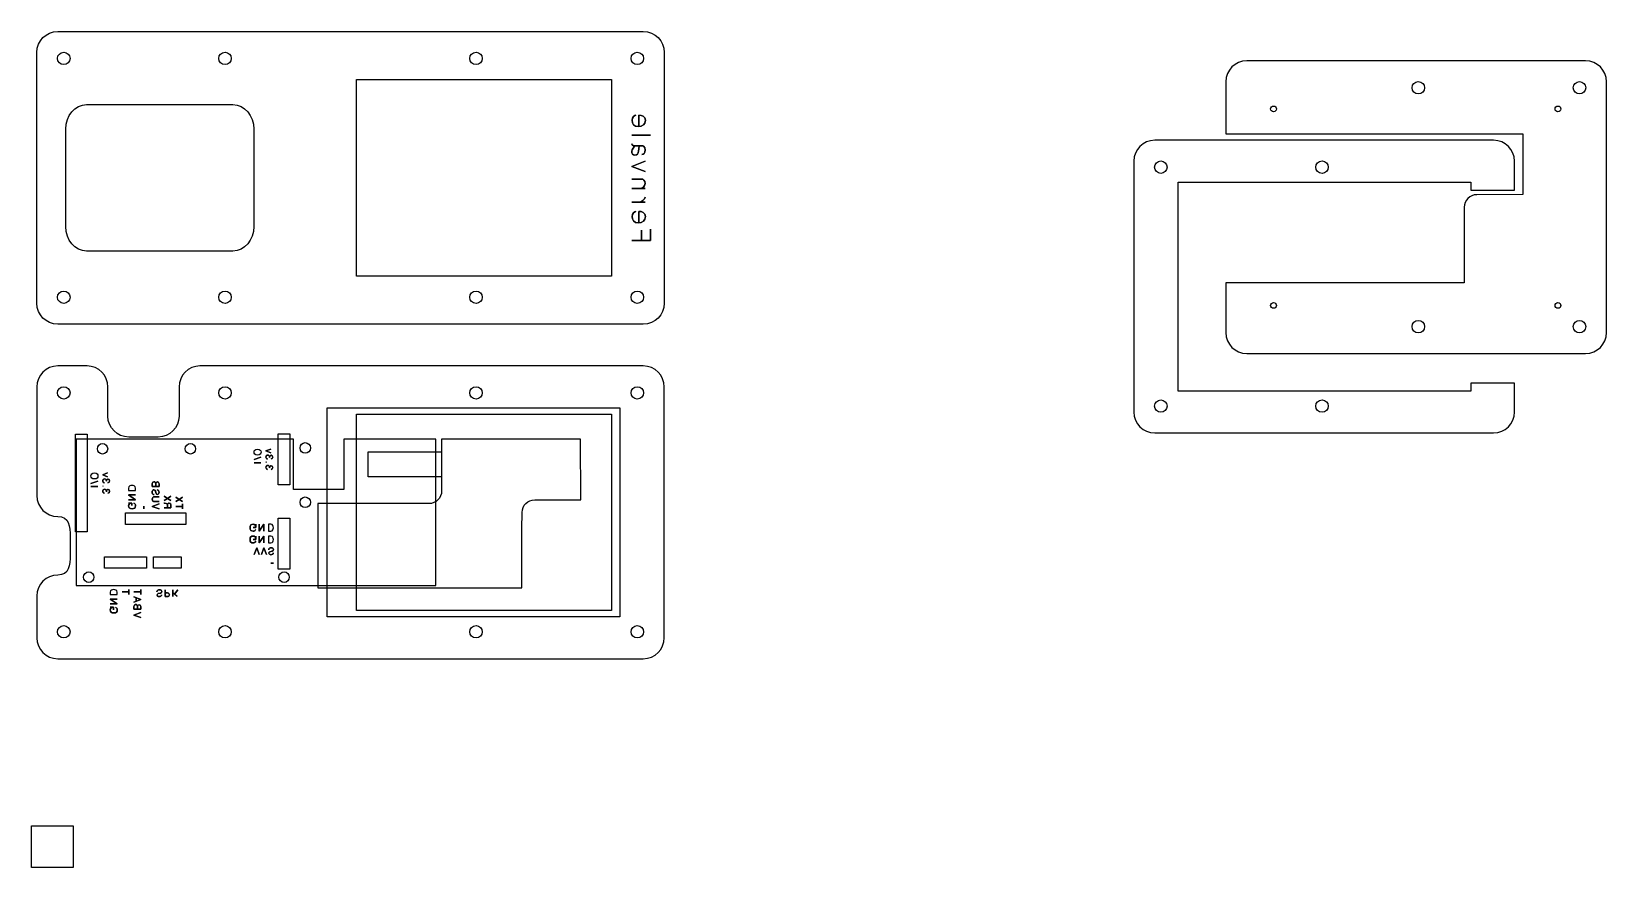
# Model space of a CAD drawing. Extents: x 59 to 436, y 109 to 309.
import ezdxf

# ---------------------------------------------------------------- set-up
doc = ezdxf.new("R2010")
doc.units = 0
doc.layers.add('Layer_1', color=7, linetype='CONTINUOUS')

msp = doc.modelspace()

# ---------------------------------------------------------------- linework, layer by layer
at = {"layer": 'Layer_1', "color": 7}
for p, q in [((65.457942, 308.665645), (205.458046, 308.665645)), ((65.457942, 308.665645), (65.457942, 308.665645)), ((60.457941, 243.665646), (60.457941, 303.665644)), ((68.401923, 302.230208), (68.401923, 302.230208)), ((106.95533, 302.230208), (106.95533, 302.230208)), ((166.95521, 302.230208), (166.95521, 302.230208)), ((205.508617, 302.230208), (205.508617, 302.230208)), ((210.458047, 303.665644), (210.458047, 243.665646)), ((430.719487, 301.64817), (349.717984, 301.64817)), ((136.857128, 297.165609), (197.85713, 297.165609)), ((136.857128, 250.16561), (136.857128, 297.165609)), ((197.85713, 297.165609), (197.85713, 250.16561)), ((344.717345, 296.647545), (344.717345, 284.150393)), ((392.217995, 295.21278), (392.217995, 295.21278)), ((430.771413, 295.21278), (430.771413, 295.21278)), ((435.720126, 236.648865), (435.720126, 296.647545)), ((72.365049, 291.174331), (107.352519, 291.174331)), ((72.365049, 291.174331), (72.365049, 291.174331)), ((356.816639, 290.148168), (356.816639, 290.148168)), ((424.816503, 290.148168), (424.816503, 290.148168)), ((67.36684, 261.993154), (67.36684, 285.338094)), ((112.350731, 285.338094), (112.350731, 261.993154)), ((408.719528, 282.646871), (327.72175, 282.646871)), ((344.717345, 284.150393), (399.639765, 284.150393)), ((399.639765, 284.150393), (401.712348, 284.150393)), ((401.712348, 284.150393), (415.717626, 284.150393)), ((415.717626, 284.150393), (415.717626, 269.651226)), ((322.721111, 277.646246), (322.721111, 217.647565)), ((327.669824, 276.210145), (327.669824, 276.210145)), ((366.223242, 276.210145), (366.223242, 276.210145)), ((413.720167, 270.722347), (413.720167, 277.646246)), ((333.322112, 222.64819), (333.322112, 272.645621)), ((333.322112, 272.645621), (403.322028, 272.645621)), ((403.322028, 272.645621), (403.322028, 270.722347)), ((403.322028, 270.722347), (413.720167, 270.722347)), ((415.717626, 269.651226), (404.712314, 269.638752)), ((401.712348, 266.634886), (401.712348, 264.725192)), ((401.712348, 264.725192), (401.712348, 261.696087)), ((401.712348, 261.696087), (401.712348, 248.572754)), ((107.352519, 256.15692), (72.365049, 256.15692)), ((197.85713, 250.16561), (136.857128, 250.16561)), ((401.712348, 248.572754), (344.717345, 248.572754)), ((344.717345, 248.572754), (344.717345, 236.648865)), ((68.401923, 245.101068), (68.401923, 245.101068)), ((106.95533, 245.101068), (106.95533, 245.101068)), ((166.95521, 245.101068), (166.95521, 245.101068)), ((205.508617, 245.101068), (205.508617, 245.101068)), ((356.816639, 243.148262), (356.816639, 243.148262)), ((424.816503, 243.148262), (424.816503, 243.148262)), ((205.458046, 238.665645), (65.457942, 238.665645)), ((392.217995, 238.083625), (392.217995, 238.083625)), ((430.771413, 238.083625), (430.771413, 238.083625)), ((349.717984, 231.64824), (430.719487, 231.64824)), ((72.464648, 228.665772), (65.457908, 228.665775)), ((205.457744, 228.665775), (99.457479, 228.665772)), ((60.457283, 223.66515), (60.457283, 206.810678)), ((68.401923, 222.230383), (68.401923, 222.230383)), ((77.454879, 216.672016), (77.46343, 223.658148)), ((94.4587, 223.658148), (94.467251, 216.672016)), ((106.95533, 222.230383), (106.95533, 222.230383)), ((166.95521, 222.230383), (166.95521, 222.230383)), ((205.508617, 222.230383), (205.508617, 222.230383)), ((210.458369, 163.666469), (210.458369, 223.66515)), ((403.322028, 222.64819), (333.322112, 222.64819)), ((413.720167, 224.571467), (403.322028, 224.571467)), ((403.322028, 224.571467), (403.322028, 222.64819)), ((413.720167, 217.647565), (413.720167, 224.571467)), ((327.669824, 219.08099), (327.669824, 219.08099)), ((366.223242, 219.08099), (366.223242, 219.08099)), ((69.719898, 212.334664), (72.497676, 212.334664)), ((69.719898, 189.001332), (69.719898, 212.334664)), ((72.497676, 212.334664), (72.497676, 189.001332)), ((89.468472, 211.664389), (82.453658, 211.664389)), ((118.182427, 212.472501), (120.960205, 212.472501)), ((118.182427, 200.250278), (118.182427, 212.472501)), ((120.960205, 212.472501), (120.960205, 200.250278)), ((174.376966, 211.167994), (157.240772, 211.167994)), ((157.240772, 211.167994), (157.240772, 198.746655)), ((176.44955, 211.167994), (174.376966, 211.167994)), ((190.454828, 211.167994), (176.44955, 211.167994)), ((190.499289, 196.668827), (190.454828, 211.167994)), ((327.72175, 212.64694), (408.719528, 212.64694)), ((77.403793, 208.869102), (77.403793, 208.869102)), ((98.403751, 208.869102), (98.403751, 208.869102)), ((125.881435, 209.065811), (125.881435, 209.065811)), ((60.457283, 206.810678), (60.457283, 197.661174)), ((120.960205, 200.250278), (118.182427, 200.250278)), ((125.881435, 196.065831), (125.881435, 196.065831)), ((179.494005, 196.668827), (190.499289, 196.668827)), ((81.636571, 193.552518), (96.081015, 193.552518)), ((81.636571, 190.774741), (81.636571, 193.552518)), ((96.081015, 193.552518), (96.081015, 190.774741)), ((118.182427, 192.272528), (120.960205, 192.272528)), ((118.182427, 180.050307), (118.182427, 192.272528)), ((120.960205, 192.272528), (120.960205, 180.050307)), ((127.660383, 195.742786), (127.660383, 175.590355)), ((154.240809, 195.742786), (127.660383, 195.742786)), ((176.44955, 189.742798), (176.49407, 193.661089)), ((72.497676, 189.001332), (69.719898, 189.001332)), ((96.081015, 190.774741), (81.636571, 190.774741)), ((176.44955, 188.713689), (176.44955, 189.742798)), ((176.44955, 175.590355), (176.44955, 188.713689)), ((68.458681, 187.670892), (68.458681, 183.656066)), ((76.658786, 183.052522), (86.658786, 183.052522)), ((76.658786, 180.274745), (76.658786, 183.052522)), ((86.658786, 183.052522), (86.658786, 180.274745)), ((88.325455, 183.052522), (94.992122, 183.052522)), ((88.325455, 180.274745), (88.325455, 183.052522)), ((94.992122, 183.052522), (94.992122, 180.274745)), ((74.103792, 178.162512), (74.103792, 178.162512)), ((86.658786, 180.274745), (76.658786, 180.274745)), ((94.992122, 180.274745), (88.325455, 180.274745)), ((120.960205, 180.050307), (118.182427, 180.050307)), ((120.803791, 178.162512), (120.803791, 178.162512)), ((60.457261, 173.67051), (60.484298, 163.141036)), ((127.660383, 175.590355), (176.44955, 175.590355)), ((68.401923, 165.101228), (68.401923, 165.101228)), ((106.95533, 165.101228), (106.95533, 165.101228)), ((166.95521, 165.101228), (166.95521, 165.101228)), ((205.508617, 165.101228), (205.508617, 165.101228)), ((65.457883, 158.665844), (205.457744, 158.665844)), ((59.191088, 118.719578), (69.191088, 118.719578)), ((59.191088, 108.719578), (59.191088, 118.719578)), ((69.191088, 118.719578), (69.191088, 108.719578)), ((69.191088, 108.719578), (59.191088, 108.719578))]:
    msp.add_line(p, q, dxfattribs=at)
at = {"layer": 'Layer_1', "color": 1}
for p, q in [((204.412424, 285.924812), (204.412424, 288.665611)), ((204.412424, 288.665611), (204.412424, 285.924812)), ((202.732382, 283.874387), (207.153222, 283.874387)), ((207.153222, 283.874387), (202.732382, 283.874387)), ((203.130932, 281.324432), (205.148209, 281.324432)), ((205.148209, 281.324432), (203.130932, 281.324432)), ((205.877862, 277.654225), (202.732382, 276.397259)), ((202.732382, 276.397259), (205.877862, 277.654225)), ((202.732382, 276.397259), (205.877862, 275.152557)), ((205.877862, 275.152557), (202.732382, 276.397259)), ((202.732382, 271.120302), (205.877862, 271.120302)), ((205.877862, 271.120302), (202.732382, 271.120302)), ((202.732382, 267.84539), (205.877862, 267.84539)), ((205.877862, 267.84539), (202.732382, 267.84539)), ((204.412424, 262.907584), (204.412424, 265.648383)), ((204.412424, 265.648383), (204.412424, 262.907584)), ((205.007183, 261.155016), (205.007183, 258.665611)), ((205.007183, 258.665611), (205.007183, 261.155016)), ((207.153222, 258.665611), (207.153222, 261.406409)), ((207.153222, 261.406409), (207.153222, 258.665611)), ((202.732382, 258.665611), (207.153222, 258.665611)), ((207.153222, 258.665611), (202.732382, 258.665611)), ((129.857105, 218.665806), (199.857103, 218.665806)), ((129.857105, 168.665806), (129.857105, 218.665806)), ((199.857103, 218.665806), (199.857103, 168.665806)), ((136.857125, 217.165809), (197.857127, 217.165809)), ((136.857125, 170.165809), (136.857125, 217.165809)), ((197.857127, 217.165809), (197.857127, 170.165809)), ((69.858788, 211.167994), (69.858788, 176.163619)), ((121.858233, 211.167994), (69.858788, 211.167994)), ((69.858788, 211.167994), (69.858788, 211.167994)), ((121.858233, 199.16473), (121.858233, 211.167994)), ((155.857191, 211.167994), (133.861497, 211.167994)), ((133.861497, 211.167994), (133.861497, 199.16473)), ((155.857191, 176.163619), (155.857191, 211.167994)), ((116.388444, 208.806347), (115.230204, 208.343503)), ((115.230204, 208.343503), (116.388444, 208.806347)), ((115.230204, 208.343503), (116.388444, 207.885174)), ((116.388444, 207.885174), (115.230204, 208.343503)), ((139.707185, 208.168009), (157.207187, 208.168009)), ((139.707185, 202.168009), (139.707185, 208.168009)), ((157.207187, 208.168009), (157.207187, 202.168009)), ((112.385404, 206.275624), (114.051644, 206.828779)), ((114.051644, 206.828779), (112.385404, 206.275624)), ((112.407982, 205.522867), (114.03584, 205.522867)), ((114.03584, 205.522867), (112.407982, 205.522867)), ((115.230204, 205.646339), (115.354382, 205.646339)), ((115.354382, 205.646339), (115.230204, 205.646339)), ((73.385494, 200.582242), (75.051734, 201.135398)), ((75.051734, 201.135398), (73.385494, 200.582242)), ((73.408072, 199.829485), (75.035929, 199.829485)), ((75.035929, 199.829485), (73.408072, 199.829485)), ((77.388534, 203.112965), (76.230294, 202.650121)), ((76.230294, 202.650121), (77.388534, 203.112965)), ((76.230294, 202.650121), (77.388534, 202.191792)), ((77.388534, 202.191792), (76.230294, 202.650121)), ((76.230294, 199.952957), (76.354472, 199.952957)), ((76.354472, 199.952957), (76.230294, 199.952957)), ((88.050512, 199.843974), (88.050512, 200.537112)), ((88.050512, 200.537112), (88.050512, 199.843974)), ((89.67837, 199.843974), (88.050512, 199.843974)), ((88.050512, 199.843974), (89.67837, 199.843974)), ((88.888148, 199.843974), (88.888148, 200.469379)), ((88.888148, 200.469379), (88.888148, 199.843974)), ((89.67837, 200.473894), (89.67837, 199.843974)), ((89.67837, 199.843974), (89.67837, 200.473894)), ((157.207187, 202.168009), (139.707185, 202.168009)), ((82.406068, 199.465266), (82.406068, 198.878244)), ((82.406068, 199.465266), (82.406068, 198.878244)), ((82.406068, 198.878244), (84.033926, 198.878244)), ((82.406068, 198.878244), (84.033926, 198.878244)), ((84.033926, 196.664563), (82.406068, 197.825061)), ((82.406068, 197.825061), (84.033926, 197.825061)), ((84.033926, 197.825061), (82.406068, 197.825061)), ((82.406068, 197.825061), (84.033926, 196.664563)), ((82.406068, 196.664563), (84.033926, 196.664563)), ((84.033926, 196.664563), (82.406068, 196.664563)), ((82.406068, 195.866193), (83.19629, 195.866193)), ((83.19629, 195.866193), (82.406068, 195.866193)), ((83.19629, 195.285944), (83.19629, 195.866193)), ((83.19629, 195.866193), (83.19629, 195.285944)), ((84.033926, 198.878244), (84.033926, 199.465266)), ((84.033926, 198.878244), (84.033926, 199.465266)), ((88.567543, 196.231106), (89.680628, 196.231106)), ((89.680628, 196.231106), (88.567543, 196.231106)), ((88.842992, 198.757771), (88.962654, 198.204616)), ((88.962654, 198.204616), (88.842992, 198.757771)), ((91.692308, 197.006794), (90.872734, 197.550919)), ((90.872734, 197.550919), (91.692308, 197.006794)), ((90.884023, 196.460412), (91.692308, 197.006794)), ((91.692308, 197.006794), (90.884023, 196.460412)), ((90.994654, 195.848131), (91.40557, 195.807491)), ((91.40557, 195.807491), (90.994654, 195.848131)), ((91.692308, 197.006794), (92.500592, 197.550919)), ((92.500592, 197.550919), (91.692308, 197.006794)), ((91.692308, 197.006794), (92.500592, 196.469443)), ((92.500592, 196.469443), (91.692308, 197.006794)), ((94.51453, 196.768669), (93.694957, 197.312794)), ((93.694957, 197.312794), (94.51453, 196.768669)), ((93.706246, 196.222287), (94.51453, 196.768669)), ((94.51453, 196.768669), (93.706246, 196.222287)), ((94.51453, 196.768669), (95.322814, 197.312794)), ((95.322814, 197.312794), (94.51453, 196.768669)), ((94.51453, 196.768669), (95.322814, 196.231318)), ((95.322814, 196.231318), (94.51453, 196.768669)), ((133.861497, 199.16473), (121.858233, 199.16473)), ((86.079472, 194.502495), (86.079472, 195.159509)), ((86.079472, 195.159509), (86.079472, 194.502495)), ((89.67837, 195.685571), (88.050512, 195.094033)), ((88.050512, 195.094033), (89.67837, 195.685571)), ((88.050512, 195.094033), (89.67837, 194.502495)), ((89.67837, 194.502495), (88.050512, 195.094033)), ((90.872734, 194.746335), (92.500592, 194.746335)), ((92.500592, 194.746335), (90.872734, 194.746335)), ((91.703597, 195.385286), (91.703597, 194.746335)), ((91.703597, 194.746335), (91.703597, 195.385286)), ((92.500592, 194.746335), (92.500592, 195.340131)), ((92.500592, 195.340131), (92.500592, 194.746335)), ((93.694957, 195.08726), (95.322814, 195.08726)), ((95.322814, 195.08726), (93.694957, 195.08726)), ((95.322814, 194.502495), (95.322814, 195.67654)), ((95.322814, 195.67654), (95.322814, 195.08726)), ((95.322814, 195.08726), (95.322814, 194.502495)), ((112.219095, 190.024475), (112.799344, 190.024475)), ((112.799344, 190.024475), (112.219095, 190.024475)), ((112.799344, 190.814698), (112.799344, 190.024475)), ((112.799344, 190.024475), (112.799344, 190.814698)), ((113.597714, 190.814698), (113.597714, 189.18684)), ((113.597714, 189.18684), (114.758211, 190.814698)), ((114.758211, 190.814698), (113.597714, 189.18684)), ((113.597714, 189.18684), (113.597714, 190.814698)), ((114.758211, 190.814698), (114.758211, 189.18684)), ((114.758211, 189.18684), (114.758211, 190.814698)), ((115.811394, 190.814698), (115.811394, 189.18684)), ((116.398416, 190.814698), (115.811394, 190.814698)), ((115.811394, 190.814698), (115.811394, 189.18684)), ((116.398416, 190.814698), (115.811394, 190.814698)), ((115.811394, 189.18684), (116.398416, 189.18684)), ((115.811394, 189.18684), (116.398416, 189.18684)), ((112.219095, 187.202253), (112.799344, 187.202253)), ((112.799344, 187.202253), (112.219095, 187.202253)), ((113.037009, 185.170253), (112.445471, 183.542395)), ((112.445471, 183.542395), (113.037009, 185.170253)), ((112.799344, 187.992475), (112.799344, 187.202253)), ((112.799344, 187.202253), (112.799344, 187.992475)), ((113.628546, 183.542395), (113.037009, 185.170253)), ((113.037009, 185.170253), (113.628546, 183.542395)), ((113.597714, 187.992475), (113.597714, 186.364618)), ((113.597714, 186.364618), (114.758211, 187.992475)), ((114.758211, 187.992475), (113.597714, 186.364618)), ((113.597714, 186.364618), (113.597714, 187.992475)), ((114.76562, 185.170253), (114.174082, 183.542395)), ((114.174082, 183.542395), (114.76562, 185.170253)), ((114.758211, 187.992475), (114.758211, 186.364618)), ((114.758211, 186.364618), (114.758211, 187.992475)), ((115.357158, 183.542395), (114.76562, 185.170253)), ((114.76562, 185.170253), (115.357158, 183.542395)), ((115.811394, 187.992475), (115.811394, 186.364618)), ((116.398416, 187.992475), (115.811394, 187.992475)), ((115.811394, 187.992475), (115.811394, 186.364618)), ((116.398416, 187.992475), (115.811394, 187.992475)), ((115.811394, 186.364618), (116.398416, 186.364618)), ((115.811394, 186.364618), (116.398416, 186.364618)), ((116.744844, 184.377773), (116.191689, 184.258111)), ((116.191689, 184.258111), (116.744844, 184.377773)), ((116.414221, 181.496849), (117.071234, 181.496849)), ((117.071234, 181.496849), (116.414221, 181.496849)), ((69.858788, 176.163619), (155.857191, 176.163619)), ((78.028282, 174.564461), (78.028282, 173.977438)), ((78.028282, 174.564461), (78.028282, 173.977438)), ((78.028282, 173.977438), (79.65614, 173.977438)), ((78.028282, 173.977438), (79.65614, 173.977438)), ((79.65614, 173.977438), (79.65614, 174.564461)), ((79.65614, 173.977438), (79.65614, 174.564461)), ((80.850504, 174.618224), (82.478362, 174.618224)), ((82.478362, 174.618224), (80.850504, 174.618224)), ((82.478362, 174.033459), (82.478362, 175.207504)), ((82.478362, 175.207504), (82.478362, 174.618224)), ((82.478362, 174.618224), (82.478362, 174.033459)), ((83.672726, 174.618224), (85.300584, 174.618224)), ((85.300584, 174.618224), (83.672726, 174.618224)), ((85.300584, 172.83592), (83.672726, 173.483902)), ((83.672726, 173.483902), (85.300584, 172.83592)), ((84.185242, 172.393396), (84.185242, 173.278444)), ((84.185242, 173.278444), (84.185242, 172.393396)), ((85.300584, 174.033459), (85.300584, 175.207504)), ((85.300584, 175.207504), (85.300584, 174.618224)), ((85.300584, 174.618224), (85.300584, 174.033459)), ((90.02252, 174.351477), (89.469365, 174.231815)), ((89.469365, 174.231815), (90.02252, 174.351477)), ((91.108723, 175.143957), (91.108723, 173.516099)), ((91.108723, 173.516099), (91.108723, 175.143957)), ((91.67091, 174.380828), (91.108723, 174.380828)), ((91.108723, 174.380828), (91.67091, 174.380828)), ((91.108723, 173.516099), (91.628012, 173.516099)), ((91.628012, 173.516099), (91.108723, 173.516099)), ((92.956395, 175.143957), (92.956395, 173.516099)), ((92.956395, 174.505006), (92.956395, 175.143957)), ((92.956395, 173.516099), (92.956395, 174.505006)), ((92.956395, 174.505006), (94.02884, 173.516099)), ((93.371826, 174.121184), (92.956395, 174.505006)), ((93.371826, 174.121184), (94.137213, 175.143957)), ((94.137213, 175.143957), (93.371826, 174.121184)), ((94.02884, 173.516099), (93.371826, 174.121184)), ((79.65614, 171.763758), (78.028282, 172.924256)), ((78.028282, 172.924256), (79.65614, 172.924256)), ((79.65614, 172.924256), (78.028282, 172.924256)), ((78.028282, 172.924256), (79.65614, 171.763758)), ((78.028282, 171.763758), (79.65614, 171.763758)), ((79.65614, 171.763758), (78.028282, 171.763758)), ((78.028282, 170.965388), (78.818504, 170.965388)), ((78.818504, 170.965388), (78.028282, 170.965388)), ((78.818504, 170.385139), (78.818504, 170.965388)), ((78.818504, 170.965388), (78.818504, 170.385139)), ((83.672726, 172.190196), (85.300584, 172.83592)), ((85.300584, 172.83592), (83.672726, 172.190196)), ((83.672726, 170.48053), (83.672726, 171.173668)), ((83.672726, 171.173668), (83.672726, 170.48053)), ((85.300584, 170.48053), (83.672726, 170.48053)), ((83.672726, 170.48053), (85.300584, 170.48053)), ((85.300584, 169.691154), (83.672726, 169.099617)), ((83.672726, 169.099617), (85.300584, 169.691154)), ((84.510362, 170.48053), (84.510362, 171.105934)), ((84.510362, 171.105934), (84.510362, 170.48053)), ((85.300584, 171.11045), (85.300584, 170.48053)), ((85.300584, 170.48053), (85.300584, 171.11045)), ((197.857127, 170.165809), (136.857125, 170.165809)), ((83.672726, 169.099617), (85.300584, 168.508079)), ((85.300584, 168.508079), (83.672726, 169.099617)), ((199.857103, 168.665806), (129.857105, 168.665806))]:
    msp.add_line(p, q, dxfattribs=at)
at = {"layer": 'Layer_1', "color": 7}
for points in [[(60.457941, 303.665644), (60.457941, 306.435644), (62.687942, 308.665645), (65.457942, 308.665645)], [(205.458046, 308.665645), (208.228046, 308.665645), (210.458047, 306.435644), (210.458047, 303.665644)], [(65.407371, 302.230208), (65.407371, 303.050899), (66.077725, 303.716201), (66.904647, 303.716201)], [(66.904647, 300.744215), (66.077725, 300.744215), (65.407371, 301.409517), (65.407371, 302.230208)], [(66.904647, 303.716201), (67.731569, 303.716201), (68.401923, 303.050899), (68.401923, 302.230208)], [(68.401923, 302.230208), (68.401923, 301.409517), (67.731569, 300.744215), (66.904647, 300.744215)], [(103.960778, 302.230208), (103.960778, 303.050899), (104.631132, 303.716201), (105.458054, 303.716201)], [(105.458054, 300.744215), (104.631132, 300.744215), (103.960778, 301.409517), (103.960778, 302.230208)], [(105.458054, 303.716201), (106.284976, 303.716201), (106.95533, 303.050899), (106.95533, 302.230208)], [(106.95533, 302.230208), (106.95533, 301.409517), (106.284976, 300.744215), (105.458054, 300.744215)], [(163.960658, 302.230208), (163.960658, 303.050899), (164.631012, 303.716201), (165.457934, 303.716201)], [(165.457934, 300.744215), (164.631012, 300.744215), (163.960658, 301.409517), (163.960658, 302.230208)], [(165.457934, 303.716201), (166.284856, 303.716201), (166.95521, 303.050899), (166.95521, 302.230208)], [(166.95521, 302.230208), (166.95521, 301.409517), (166.284856, 300.744215), (165.457934, 300.744215)], [(202.514065, 302.230208), (202.514065, 303.050899), (203.184419, 303.716201), (204.011341, 303.716201)], [(204.011341, 300.744215), (203.184419, 300.744215), (202.514065, 301.409517), (202.514065, 302.230208)], [(204.011341, 303.716201), (204.838263, 303.716201), (205.508617, 303.050899), (205.508617, 302.230208)], [(205.508617, 302.230208), (205.508617, 301.409517), (204.838263, 300.744215), (204.011341, 300.744215)], [(349.717984, 301.64817), (346.947973, 301.64817), (344.717345, 299.417545), (344.717345, 296.647545)], [(435.720126, 296.647545), (435.720126, 299.417545), (433.48947, 301.64817), (430.719487, 301.64817)], [(389.223441, 295.21278), (389.223441, 296.033472), (389.893795, 296.698774), (390.720717, 296.698774)], [(390.720717, 293.726787), (389.893795, 293.726787), (389.223441, 294.392089), (389.223441, 295.21278)], [(390.720717, 296.698774), (391.547641, 296.698774), (392.217995, 296.033472), (392.217995, 295.21278)], [(392.217995, 295.21278), (392.217995, 294.392089), (391.547641, 293.726787), (390.720717, 293.726787)], [(427.776859, 295.21278), (427.776859, 296.033472), (428.447213, 296.698774), (429.274135, 296.698774)], [(429.274135, 293.726787), (428.447213, 293.726787), (427.776859, 294.392089), (427.776859, 295.21278)], [(429.274135, 296.698774), (430.101059, 296.698774), (430.771413, 296.033472), (430.771413, 295.21278)], [(430.771413, 295.21278), (430.771413, 294.392089), (430.101059, 293.726787), (429.274135, 293.726787)], [(67.36684, 285.338094), (67.36684, 288.57137), (69.59604, 291.174331), (72.365049, 291.174331)], [(107.352519, 291.174331), (110.121528, 291.174331), (112.350731, 288.57137), (112.350731, 285.338094)], [(355.42329, 290.148168), (355.42329, 290.519186), (355.735203, 290.819958), (356.119965, 290.819958)], [(356.119965, 289.476377), (355.735203, 289.476377), (355.42329, 289.777149), (355.42329, 290.148168)], [(356.119965, 290.819958), (356.504726, 290.819958), (356.816639, 290.519186), (356.816639, 290.148168)], [(356.816639, 290.148168), (356.816639, 289.777149), (356.504726, 289.476377), (356.119965, 289.476377)], [(423.423154, 290.148168), (423.423154, 290.519186), (423.735067, 290.819958), (424.119829, 290.819958)], [(424.119829, 289.476377), (423.735067, 289.476377), (423.423154, 289.777149), (423.423154, 290.148168)], [(424.119829, 290.819958), (424.50459, 290.819958), (424.816503, 290.519186), (424.816503, 290.148168)], [(424.816503, 290.148168), (424.816503, 289.777149), (424.50459, 289.476377), (424.119829, 289.476377)], [(327.72175, 282.646871), (324.951767, 282.646871), (322.721111, 280.416246), (322.721111, 277.646246)], [(413.720167, 277.646246), (413.720167, 280.416246), (411.489539, 282.646871), (408.719528, 282.646871)], [(327.669824, 276.210145), (327.669824, 277.030836), (328.340178, 277.696138), (329.167102, 277.696138)], [(329.167102, 274.724152), (328.340178, 274.724152), (327.669824, 275.389453), (327.669824, 276.210145)], [(329.167102, 277.696138), (329.994024, 277.696138), (330.664378, 277.030836), (330.664378, 276.210145)], [(330.664378, 276.210145), (330.664378, 275.389453), (329.994024, 274.724152), (329.167102, 274.724152)], [(366.223242, 276.210145), (366.223242, 277.030836), (366.893596, 277.696138), (367.72052, 277.696138)], [(367.72052, 274.724152), (366.893596, 274.724152), (366.223242, 275.389453), (366.223242, 276.210145)], [(367.72052, 277.696138), (368.547442, 277.696138), (369.217796, 277.030836), (369.217796, 276.210145)], [(369.217796, 276.210145), (369.217796, 275.389453), (368.547442, 274.724152), (367.72052, 274.724152)], [(404.712314, 269.638752), (403.055472, 269.626278), (401.712348, 268.279667), (401.712348, 266.634886)], [(72.365049, 256.15692), (69.59604, 256.15692), (67.36684, 258.759881), (67.36684, 261.993154)], [(112.350731, 261.993154), (112.350731, 258.759881), (110.121528, 256.15692), (107.352519, 256.15692)], [(65.407371, 245.101068), (65.407371, 245.921759), (66.077725, 246.587061), (66.904647, 246.587061)], [(66.904647, 243.615075), (66.077725, 243.615075), (65.407371, 244.280377), (65.407371, 245.101068)], [(66.904647, 246.587061), (67.731569, 246.587061), (68.401923, 245.921759), (68.401923, 245.101068)], [(68.401923, 245.101068), (68.401923, 244.280377), (67.731569, 243.615075), (66.904647, 243.615075)], [(103.960778, 245.101068), (103.960778, 245.921759), (104.631132, 246.587061), (105.458054, 246.587061)], [(105.458054, 243.615075), (104.631132, 243.615075), (103.960778, 244.280377), (103.960778, 245.101068)], [(105.458054, 246.587061), (106.284976, 246.587061), (106.95533, 245.921759), (106.95533, 245.101068)], [(106.95533, 245.101068), (106.95533, 244.280377), (106.284976, 243.615075), (105.458054, 243.615075)], [(163.960658, 245.101068), (163.960658, 245.921759), (164.631012, 246.587061), (165.457934, 246.587061)], [(165.457934, 243.615075), (164.631012, 243.615075), (163.960658, 244.280377), (163.960658, 245.101068)], [(165.457934, 246.587061), (166.284856, 246.587061), (166.95521, 245.921759), (166.95521, 245.101068)], [(166.95521, 245.101068), (166.95521, 244.280377), (166.284856, 243.615075), (165.457934, 243.615075)], [(202.514065, 245.101068), (202.514065, 245.921759), (203.184419, 246.587061), (204.011341, 246.587061)], [(204.011341, 243.615075), (203.184419, 243.615075), (202.514065, 244.280377), (202.514065, 245.101068)], [(204.011341, 246.587061), (204.838263, 246.587061), (205.508617, 245.921759), (205.508617, 245.101068)], [(205.508617, 245.101068), (205.508617, 244.280377), (204.838263, 243.615075), (204.011341, 243.615075)], [(65.457942, 238.665645), (62.687942, 238.665645), (60.457941, 240.895646), (60.457941, 243.665646)], [(210.458047, 243.665646), (210.458047, 240.895646), (208.228046, 238.665645), (205.458046, 238.665645)], [(355.42329, 243.148262), (355.42329, 243.51928), (355.735203, 243.820052), (356.119965, 243.820052)], [(356.119965, 242.476471), (355.735203, 242.476471), (355.42329, 242.777243), (355.42329, 243.148262)], [(356.119965, 243.820052), (356.504726, 243.820052), (356.816639, 243.51928), (356.816639, 243.148262)], [(356.816639, 243.148262), (356.816639, 242.777243), (356.504726, 242.476471), (356.119965, 242.476471)], [(423.423154, 243.148262), (423.423154, 243.51928), (423.735067, 243.820052), (424.119829, 243.820052)], [(424.119829, 242.476471), (423.735067, 242.476471), (423.423154, 242.777243), (423.423154, 243.148262)], [(424.119829, 243.820052), (424.50459, 243.820052), (424.816503, 243.51928), (424.816503, 243.148262)], [(424.816503, 243.148262), (424.816503, 242.777243), (424.50459, 242.476471), (424.119829, 242.476471)], [(389.223441, 238.083625), (389.223441, 238.904317), (389.893795, 239.569619), (390.720717, 239.569619)], [(390.720717, 236.597632), (389.893795, 236.597632), (389.223441, 237.262934), (389.223441, 238.083625)], [(390.720717, 239.569619), (391.547641, 239.569619), (392.217995, 238.904317), (392.217995, 238.083625)], [(392.217995, 238.083625), (392.217995, 237.262934), (391.547641, 236.597632), (390.720717, 236.597632)], [(427.776859, 238.083625), (427.776859, 238.904317), (428.447213, 239.569619), (429.274135, 239.569619)], [(429.274135, 236.597632), (428.447213, 236.597632), (427.776859, 237.262934), (427.776859, 238.083625)], [(429.274135, 239.569619), (430.101059, 239.569619), (430.771413, 238.904317), (430.771413, 238.083625)], [(430.771413, 238.083625), (430.771413, 237.262934), (430.101059, 236.597632), (429.274135, 236.597632)], [(344.717345, 236.648865), (344.717345, 233.878865), (346.947973, 231.64824), (349.717984, 231.64824)], [(430.719487, 231.64824), (433.48947, 231.64824), (435.720126, 233.878865), (435.720126, 236.648865)], [(65.457908, 228.665775), (62.687908, 228.665775), (60.457283, 226.43515), (60.457283, 223.66515)], [(77.46343, 223.658148), (77.465688, 226.420364), (75.228199, 228.665772), (72.464648, 228.665772)], [(99.457479, 228.665772), (96.698666, 228.665772), (94.46118, 226.420364), (94.4587, 223.658148)], [(210.458369, 223.66515), (210.458369, 226.43515), (208.227744, 228.665775), (205.457744, 228.665775)], [(65.407371, 222.230383), (65.407371, 223.051074), (66.077725, 223.716376), (66.904647, 223.716376)], [(66.904647, 220.74439), (66.077725, 220.74439), (65.407371, 221.409692), (65.407371, 222.230383)], [(66.904647, 223.716376), (67.731569, 223.716376), (68.401923, 223.051074), (68.401923, 222.230383)], [(68.401923, 222.230383), (68.401923, 221.409692), (67.731569, 220.74439), (66.904647, 220.74439)], [(103.960778, 222.230383), (103.960778, 223.051074), (104.631132, 223.716376), (105.458054, 223.716376)], [(105.458054, 220.74439), (104.631132, 220.74439), (103.960778, 221.409692), (103.960778, 222.230383)], [(105.458054, 223.716376), (106.284976, 223.716376), (106.95533, 223.051074), (106.95533, 222.230383)], [(106.95533, 222.230383), (106.95533, 221.409692), (106.284976, 220.74439), (105.458054, 220.74439)], [(163.960658, 222.230383), (163.960658, 223.051074), (164.631012, 223.716376), (165.457934, 223.716376)], [(165.457934, 220.74439), (164.631012, 220.74439), (163.960658, 221.409692), (163.960658, 222.230383)], [(165.457934, 223.716376), (166.284856, 223.716376), (166.95521, 223.051074), (166.95521, 222.230383)], [(166.95521, 222.230383), (166.95521, 221.409692), (166.284856, 220.74439), (165.457934, 220.74439)], [(202.514065, 222.230383), (202.514065, 223.051074), (203.184419, 223.716376), (204.011341, 223.716376)], [(204.011341, 220.74439), (203.184419, 220.74439), (202.514065, 221.409692), (202.514065, 222.230383)], [(204.011341, 223.716376), (204.838263, 223.716376), (205.508617, 223.051074), (205.508617, 222.230383)], [(205.508617, 222.230383), (205.508617, 221.409692), (204.838263, 220.74439), (204.011341, 220.74439)], [(327.669824, 219.08099), (327.669824, 219.901681), (328.340178, 220.566983), (329.167102, 220.566983)], [(329.167102, 217.594996), (328.340178, 217.594996), (327.669824, 218.260298), (327.669824, 219.08099)], [(329.167102, 220.566983), (329.994024, 220.566983), (330.664378, 219.901681), (330.664378, 219.08099)], [(330.664378, 219.08099), (330.664378, 218.260298), (329.994024, 217.594996), (329.167102, 217.594996)], [(366.223242, 219.08099), (366.223242, 219.901681), (366.893596, 220.566983), (367.72052, 220.566983)], [(367.72052, 217.594996), (366.893596, 217.594996), (366.223242, 218.260298), (366.223242, 219.08099)], [(367.72052, 220.566983), (368.547442, 220.566983), (369.217796, 219.901681), (369.217796, 219.08099)], [(369.217796, 219.08099), (369.217796, 218.260298), (368.547442, 217.594996), (367.72052, 217.594996)], [(82.453658, 211.664389), (79.686082, 211.666929), (77.448596, 213.912306), (77.454879, 216.672016)], [(94.467251, 216.672016), (94.478258, 213.912306), (92.240783, 211.666898), (89.468472, 211.664389)], [(322.721111, 217.647565), (322.721111, 214.877565), (324.951767, 212.64694), (327.72175, 212.64694)], [(408.719528, 212.64694), (411.489539, 212.64694), (413.720139, 214.877565), (413.720167, 217.647565)], [(74.938845, 208.869102), (74.938845, 209.56986), (75.490643, 210.137942), (76.171321, 210.137942)], [(76.171321, 207.600268), (75.490643, 207.600268), (74.938845, 208.168344), (74.938845, 208.869102)], [(76.171321, 210.137942), (76.851998, 210.137942), (77.403793, 209.56986), (77.403793, 208.869102)], [(77.403793, 208.869102), (77.403793, 208.168344), (76.851998, 207.600268), (76.171321, 207.600268)], [(95.938803, 208.869102), (95.938803, 209.56986), (96.490601, 210.137942), (97.171279, 210.137942)], [(97.171279, 207.600268), (96.490601, 207.600268), (95.938803, 208.168344), (95.938803, 208.869102)], [(97.171279, 210.137942), (97.851956, 210.137942), (98.403751, 209.56986), (98.403751, 208.869102)], [(98.403751, 208.869102), (98.403751, 208.168344), (97.851956, 207.600268), (97.171279, 207.600268)], [(123.416486, 209.065811), (123.416486, 209.766569), (123.968287, 210.334651), (124.648962, 210.334651)], [(124.648962, 207.796977), (123.968287, 207.796977), (123.416486, 208.365053), (123.416486, 209.065811)], [(124.648962, 210.334651), (125.32964, 210.334651), (125.881435, 209.766569), (125.881435, 209.065811)], [(125.881435, 209.065811), (125.881435, 208.365053), (125.32964, 207.796977), (124.648962, 207.796977)], [(60.457283, 197.661174), (60.457283, 194.901092), (62.702691, 192.663606), (65.457979, 192.665401)], [(123.416486, 196.065831), (123.416486, 196.766589), (123.968287, 197.334672), (124.648962, 197.334672)], [(124.648962, 194.796997), (123.968287, 194.796997), (123.416486, 195.365074), (123.416486, 196.065831)], [(124.648962, 197.334672), (125.32964, 197.334672), (125.881435, 196.766589), (125.881435, 196.065831)], [(125.881435, 196.065831), (125.881435, 195.365074), (125.32964, 194.796997), (124.648962, 194.796997)], [(157.240772, 198.746655), (157.240772, 197.089398), (155.897659, 195.742786), (154.240809, 195.742786)], [(176.49407, 193.661089), (176.49407, 195.322215), (177.837188, 196.668827), (179.494005, 196.668827)], [(65.457979, 192.665401), (68.210757, 192.680697), (68.456169, 190.443208), (68.458681, 187.670892)], [(68.458681, 183.656066), (68.456141, 180.88849), (68.210757, 178.651004), (65.452896, 178.658413)], [(65.452896, 178.658413), (62.702669, 178.668093), (60.457261, 176.430593), (60.457261, 173.67051)], [(71.638843, 178.162512), (71.638843, 178.863269), (72.190644, 179.431352), (72.871319, 179.431352)], [(72.871319, 176.893677), (72.190644, 176.893677), (71.638843, 177.461754), (71.638843, 178.162512)], [(72.871319, 179.431352), (73.551996, 179.431352), (74.103792, 178.863269), (74.103792, 178.162512)], [(74.103792, 178.162512), (74.103792, 177.461754), (73.551996, 176.893677), (72.871319, 176.893677)], [(118.338843, 178.162512), (118.338843, 178.863269), (118.890641, 179.431352), (119.571318, 179.431352)], [(119.571318, 176.893677), (118.890641, 176.893677), (118.338843, 177.461754), (118.338843, 178.162512)], [(119.571318, 179.431352), (120.251996, 179.431352), (120.803791, 178.863269), (120.803791, 178.162512)], [(120.803791, 178.162512), (120.803791, 177.461754), (120.251996, 176.893677), (119.571318, 176.893677)], [(65.407371, 165.101228), (65.407371, 165.921919), (66.077725, 166.587221), (66.904647, 166.587221)], [(66.904647, 166.587221), (67.731569, 166.587221), (68.401923, 165.921919), (68.401923, 165.101228)], [(103.960778, 165.101228), (103.960778, 165.921919), (104.631132, 166.587221), (105.458054, 166.587221)], [(105.458054, 166.587221), (106.284976, 166.587221), (106.95533, 165.921919), (106.95533, 165.101228)], [(163.960658, 165.101228), (163.960658, 165.921919), (164.631012, 166.587221), (165.457934, 166.587221)], [(165.457934, 166.587221), (166.284856, 166.587221), (166.95521, 165.921919), (166.95521, 165.101228)], [(202.514065, 165.101228), (202.514065, 165.921919), (203.184419, 166.587221), (204.011341, 166.587221)], [(204.011341, 166.587221), (204.838263, 166.587221), (205.508617, 165.921919), (205.508617, 165.101228)], [(60.457258, 163.666469), (60.457258, 160.896469), (62.687883, 158.665844), (65.457883, 158.665844)], [(66.904647, 163.615235), (66.077725, 163.615235), (65.407371, 164.280537), (65.407371, 165.101228)], [(68.401923, 165.101228), (68.401923, 164.280537), (67.731569, 163.615235), (66.904647, 163.615235)], [(105.458054, 163.615235), (104.631132, 163.615235), (103.960778, 164.280537), (103.960778, 165.101228)], [(106.95533, 165.101228), (106.95533, 164.280537), (106.284976, 163.615235), (105.458054, 163.615235)], [(165.457934, 163.615235), (164.631012, 163.615235), (163.960658, 164.280537), (163.960658, 165.101228)], [(166.95521, 165.101228), (166.95521, 164.280537), (166.284856, 163.615235), (165.457934, 163.615235)], [(204.011341, 163.615235), (203.184419, 163.615235), (202.514065, 164.280537), (202.514065, 165.101228)], [(205.508617, 165.101228), (205.508617, 164.280537), (204.838263, 163.615235), (204.011341, 163.615235)], [(205.457744, 158.665844), (208.227744, 158.665844), (210.458369, 160.896469), (210.458369, 163.666469)]]:
    msp.add_open_spline(points, degree=3, dxfattribs=at)
at = {"layer": 'Layer_1', "color": 1}
for points in [[(204.289793, 285.918681), (203.27196, 285.918681), (202.732382, 286.605413), (202.756908, 287.420908)], [(202.756908, 287.420908), (202.732382, 286.605413), (203.27196, 285.918681), (204.289793, 285.918681)], [(202.756908, 287.420908), (202.781434, 288.242532), (203.419117, 288.598164), (203.645981, 288.641085)], [(203.645981, 288.641085), (203.419117, 288.598164), (202.781434, 288.242532), (202.756908, 287.420908)], [(205.963704, 287.420908), (205.963704, 286.452125), (205.301497, 285.918681), (204.289793, 285.918681)], [(204.289793, 285.918681), (205.301497, 285.918681), (205.963704, 286.452125), (205.963704, 287.420908)], [(204.412424, 288.665611), (205.093025, 288.665611), (205.963704, 288.39582), (205.963704, 287.420908)], [(205.963704, 287.420908), (205.963704, 288.39582), (205.093025, 288.665611), (204.412424, 288.665611)], [(203.535614, 281.324432), (203.27196, 281.140486), (202.677198, 280.508935), (202.695593, 280.006151)], [(202.695593, 280.006151), (202.677198, 280.508935), (203.27196, 281.140486), (203.535614, 281.324432)], [(202.695593, 280.006151), (202.713987, 279.497233), (202.87341, 279.092552), (203.437509, 279.092552)], [(203.437509, 279.092552), (202.87341, 279.092552), (202.713987, 279.497233), (202.695593, 280.006151)], [(202.732382, 281.759772), (202.732382, 281.759772), (202.763042, 281.324432), (203.130932, 281.324432)], [(203.130932, 281.324432), (202.763042, 281.324432), (202.732382, 281.759772), (202.732382, 281.759772)], [(203.437509, 279.092552), (204.007742, 279.092552), (204.246872, 279.435918), (204.308188, 280.085861)], [(204.308188, 280.085861), (204.246872, 279.435918), (204.007742, 279.092552), (203.437509, 279.092552)], [(204.308188, 280.085861), (204.369503, 280.72967), (204.467608, 281.017855), (204.553449, 281.324432)], [(204.553449, 281.324432), (204.467608, 281.017855), (204.369503, 280.72967), (204.308188, 280.085861)], [(205.896257, 280.367912), (205.896257, 279.540154), (205.522233, 279.233577), (205.135946, 279.233577)], [(205.135946, 279.233577), (205.522233, 279.233577), (205.896257, 279.540154), (205.896257, 280.367912)], [(205.148209, 281.324432), (205.405733, 281.324432), (205.896257, 281.195667), (205.896257, 280.367912)], [(205.896257, 280.367912), (205.896257, 281.195667), (205.405733, 281.324432), (205.148209, 281.324432)], [(202.732382, 273.376709), (202.732382, 273.376709), (204.780319, 273.376709), (205.062367, 273.376709)], [(205.062367, 273.376709), (204.780319, 273.376709), (202.732382, 273.376709), (202.732382, 273.376709)], [(205.877862, 272.315953), (205.883994, 271.531116), (205.276971, 271.120302), (204.712869, 271.120302)], [(204.712869, 271.120302), (205.276971, 271.120302), (205.883994, 271.531116), (205.877862, 272.315953)], [(205.062367, 273.376709), (205.344418, 273.376709), (205.871731, 273.094658), (205.877862, 272.315953)], [(205.877862, 272.315953), (205.871731, 273.094658), (205.344418, 273.376709), (205.062367, 273.376709)], [(204.338845, 267.84539), (205.043973, 267.826996), (205.883994, 268.476939), (205.877862, 269.047172)], [(205.877862, 269.047172), (205.883994, 268.476939), (205.043973, 267.826996), (204.338845, 267.84539)], [(204.289793, 262.901453), (203.27196, 262.901453), (202.732382, 263.588185), (202.756908, 264.40368)], [(202.756908, 264.40368), (202.732382, 263.588185), (203.27196, 262.901453), (204.289793, 262.901453)], [(202.756908, 264.40368), (202.781434, 265.225304), (203.419117, 265.580936), (203.645981, 265.623857)], [(203.645981, 265.623857), (203.419117, 265.580936), (202.781434, 265.225304), (202.756908, 264.40368)], [(205.963704, 264.40368), (205.963704, 263.434897), (205.301497, 262.901453), (204.289793, 262.901453)], [(204.289793, 262.901453), (205.301497, 262.901453), (205.963704, 263.434897), (205.963704, 264.40368)], [(204.412424, 265.648383), (205.093025, 265.648383), (205.963704, 265.378593), (205.963704, 264.40368)], [(205.963704, 264.40368), (205.963704, 265.378593), (205.093025, 265.648383), (204.412424, 265.648383)], [(112.394436, 208.06075), (112.394436, 208.455861), (112.611182, 208.778723), (113.234329, 208.778723)], [(112.394436, 208.06075), (112.394436, 208.455861), (112.611182, 208.778723), (113.234329, 208.778723)], [(113.234329, 207.342777), (112.611182, 207.342777), (112.394436, 207.665639), (112.394436, 208.06075)], [(113.234329, 207.342777), (112.611182, 207.342777), (112.394436, 207.665639), (112.394436, 208.06075)], [(113.234329, 208.778723), (113.857476, 208.778723), (114.078738, 208.455861), (114.078738, 208.06075)], [(113.234329, 208.778723), (113.857476, 208.778723), (114.078738, 208.455861), (114.078738, 208.06075)], [(114.078738, 208.06075), (114.078738, 207.665639), (113.857476, 207.342777), (113.234329, 207.342777)], [(114.078738, 208.06075), (114.078738, 207.665639), (113.857476, 207.342777), (113.234329, 207.342777)], [(115.230204, 206.864198), (115.230204, 207.153194), (115.349867, 207.351878), (115.647893, 207.351878)], [(115.647893, 207.351878), (115.349867, 207.351878), (115.230204, 207.153194), (115.230204, 206.864198)], [(115.647893, 207.351878), (115.94592, 207.351878), (116.106222, 207.175772), (116.106222, 206.782918)], [(116.106222, 206.782918), (116.106222, 207.175772), (115.94592, 207.351878), (115.647893, 207.351878)], [(116.106222, 206.782918), (116.103964, 207.173514), (116.264267, 207.299949), (116.481013, 207.299949)], [(116.481013, 207.299949), (116.264267, 207.299949), (116.103964, 207.173514), (116.106222, 206.782918)], [(116.481013, 207.299949), (116.69776, 207.299949), (116.867093, 207.189318), (116.867093, 206.882261)], [(116.867093, 206.882261), (116.867093, 207.189318), (116.69776, 207.299949), (116.481013, 207.299949)], [(115.638862, 206.399096), (115.39728, 206.399096), (115.230204, 206.575203), (115.230204, 206.864198)], [(115.230204, 206.864198), (115.230204, 206.575203), (115.39728, 206.399096), (115.638862, 206.399096)], [(115.230204, 204.381526), (115.230204, 204.670522), (115.349867, 204.869206), (115.647893, 204.869206)], [(115.647893, 204.869206), (115.349867, 204.869206), (115.230204, 204.670522), (115.230204, 204.381526)], [(115.638862, 203.916424), (115.39728, 203.916424), (115.230204, 204.092531), (115.230204, 204.381526)], [(115.230204, 204.381526), (115.230204, 204.092531), (115.39728, 203.916424), (115.638862, 203.916424)], [(115.647893, 204.869206), (115.94592, 204.869206), (116.106222, 204.693099), (116.106222, 204.300246)], [(116.106222, 204.300246), (116.106222, 204.693099), (115.94592, 204.869206), (115.647893, 204.869206)], [(116.106222, 204.300246), (116.103964, 204.690842), (116.264267, 204.817277), (116.481013, 204.817277)], [(116.481013, 204.817277), (116.264267, 204.817277), (116.103964, 204.690842), (116.106222, 204.300246)], [(116.867093, 206.882261), (116.867093, 206.577461), (116.675182, 206.430705), (116.458436, 206.430705)], [(116.458436, 206.430705), (116.675182, 206.430705), (116.867093, 206.577461), (116.867093, 206.882261)], [(116.867093, 204.399588), (116.867093, 204.094788), (116.675182, 203.948033), (116.458436, 203.948033)], [(116.458436, 203.948033), (116.675182, 203.948033), (116.867093, 204.094788), (116.867093, 204.399588)], [(116.481013, 204.817277), (116.69776, 204.817277), (116.867093, 204.706646), (116.867093, 204.399588)], [(116.867093, 204.399588), (116.867093, 204.706646), (116.69776, 204.817277), (116.481013, 204.817277)], [(73.394525, 202.367368), (73.394525, 202.762479), (73.611272, 203.085342), (74.234418, 203.085342)], [(73.394525, 202.367368), (73.394525, 202.762479), (73.611272, 203.085342), (74.234418, 203.085342)], [(74.234418, 201.649395), (73.611272, 201.649395), (73.394525, 201.972257), (73.394525, 202.367368)], [(74.234418, 201.649395), (73.611272, 201.649395), (73.394525, 201.972257), (73.394525, 202.367368)], [(74.234418, 203.085342), (74.857565, 203.085342), (75.078827, 202.762479), (75.078827, 202.367368)], [(74.234418, 203.085342), (74.857565, 203.085342), (75.078827, 202.762479), (75.078827, 202.367368)], [(75.078827, 202.367368), (75.078827, 201.972257), (74.857565, 201.649395), (74.234418, 201.649395)], [(75.078827, 202.367368), (75.078827, 201.972257), (74.857565, 201.649395), (74.234418, 201.649395)], [(76.230294, 201.170817), (76.230294, 201.459812), (76.349956, 201.658497), (76.647983, 201.658497)], [(76.647983, 201.658497), (76.349956, 201.658497), (76.230294, 201.459812), (76.230294, 201.170817)], [(76.638952, 200.705714), (76.397369, 200.705714), (76.230294, 200.881821), (76.230294, 201.170817)], [(76.230294, 201.170817), (76.230294, 200.881821), (76.397369, 200.705714), (76.638952, 200.705714)], [(76.647983, 201.658497), (76.946009, 201.658497), (77.106312, 201.48239), (77.106312, 201.089537)], [(77.106312, 201.089537), (77.106312, 201.48239), (76.946009, 201.658497), (76.647983, 201.658497)], [(77.106312, 201.089537), (77.104054, 201.480132), (77.264356, 201.606568), (77.481103, 201.606568)], [(77.481103, 201.606568), (77.264356, 201.606568), (77.104054, 201.480132), (77.106312, 201.089537)], [(77.867183, 201.188879), (77.867183, 200.884079), (77.675272, 200.737323), (77.458525, 200.737323)], [(77.458525, 200.737323), (77.675272, 200.737323), (77.867183, 200.884079), (77.867183, 201.188879)], [(77.481103, 201.606568), (77.697849, 201.606568), (77.867183, 201.495937), (77.867183, 201.188879)], [(77.867183, 201.188879), (77.867183, 201.495937), (77.697849, 201.606568), (77.481103, 201.606568)], [(83.243703, 200.081639), (82.905037, 200.095186), (82.406068, 199.980039), (82.406068, 199.465266)], [(83.243703, 200.081639), (82.905037, 200.095186), (82.406068, 199.980039), (82.406068, 199.465266)], [(84.033926, 199.465266), (84.033926, 200.002617), (83.58237, 200.068093), (83.243703, 200.081639)], [(84.033926, 199.465266), (84.033926, 200.002617), (83.58237, 200.068093), (83.243703, 200.081639)], [(88.050512, 200.537112), (88.050512, 200.794499), (88.204041, 200.997699), (88.461428, 200.997699)], [(88.461428, 200.997699), (88.204041, 200.997699), (88.050512, 200.794499), (88.050512, 200.537112)], [(88.461428, 200.997699), (88.718814, 200.993183), (88.888148, 200.778694), (88.888148, 200.469379)], [(88.888148, 200.469379), (88.888148, 200.778694), (88.718814, 200.993183), (88.461428, 200.997699)], [(88.888148, 200.469379), (88.888148, 200.794499), (89.084574, 200.927708), (89.281001, 200.920934)], [(89.281001, 200.920934), (89.084574, 200.927708), (88.888148, 200.794499), (88.888148, 200.469379)], [(89.281001, 200.920934), (89.477428, 200.911903), (89.67837, 200.774179), (89.67837, 200.473894)], [(89.67837, 200.473894), (89.67837, 200.774179), (89.477428, 200.911903), (89.281001, 200.920934)], [(76.230294, 198.688144), (76.230294, 198.97714), (76.349956, 199.175824), (76.647983, 199.175824)], [(76.647983, 199.175824), (76.349956, 199.175824), (76.230294, 198.97714), (76.230294, 198.688144)], [(76.638952, 198.223042), (76.397369, 198.223042), (76.230294, 198.399149), (76.230294, 198.688144)], [(76.230294, 198.688144), (76.230294, 198.399149), (76.397369, 198.223042), (76.638952, 198.223042)], [(76.647983, 199.175824), (76.946009, 199.175824), (77.106312, 198.999718), (77.106312, 198.606864)], [(77.106312, 198.606864), (77.106312, 198.999718), (76.946009, 199.175824), (76.647983, 199.175824)], [(77.106312, 198.606864), (77.104054, 198.99746), (77.264356, 199.123895), (77.481103, 199.123895)], [(77.481103, 199.123895), (77.264356, 199.123895), (77.104054, 198.99746), (77.106312, 198.606864)], [(77.867183, 198.706207), (77.867183, 198.401407), (77.675272, 198.254651), (77.458525, 198.254651)], [(77.458525, 198.254651), (77.675272, 198.254651), (77.867183, 198.401407), (77.867183, 198.706207)], [(77.481103, 199.123895), (77.697849, 199.123895), (77.867183, 199.013264), (77.867183, 198.706207)], [(77.867183, 198.706207), (77.867183, 199.013264), (77.697849, 199.123895), (77.481103, 199.123895)], [(83.19629, 195.866193), (82.640877, 195.866193), (82.394779, 195.61558), (82.394779, 195.215953)], [(82.394779, 195.215953), (82.394779, 195.61558), (82.640877, 195.866193), (83.19629, 195.866193)], [(84.054246, 195.215953), (84.054246, 195.5343), (83.943614, 195.762335), (83.652361, 195.866193)], [(83.652361, 195.866193), (83.943614, 195.762335), (84.054246, 195.5343), (84.054246, 195.215953)], [(88.036966, 198.513931), (88.036966, 198.841309), (88.242423, 199.046767), (88.443366, 199.05354)], [(88.443366, 199.05354), (88.242423, 199.046767), (88.036966, 198.841309), (88.036966, 198.513931)], [(88.542708, 197.91562), (88.181463, 197.91562), (88.036966, 198.191069), (88.036966, 198.513931)], [(88.036966, 198.513931), (88.036966, 198.191069), (88.181463, 197.91562), (88.542708, 197.91562)], [(88.567543, 197.3758), (88.29661, 197.3758), (88.050512, 197.208724), (88.05277, 196.811355)], [(88.05277, 196.811355), (88.050512, 197.208724), (88.29661, 197.3758), (88.567543, 197.3758)], [(88.05277, 196.811355), (88.059543, 196.413986), (88.280806, 196.231106), (88.567543, 196.231106)], [(88.567543, 196.231106), (88.280806, 196.231106), (88.059543, 196.413986), (88.05277, 196.811355)], [(88.443366, 199.05354), (88.64205, 199.060314), (88.800094, 198.958714), (88.842992, 198.757771)], [(88.842992, 198.757771), (88.800094, 198.963229), (88.64205, 199.060314), (88.443366, 199.05354)], [(89.680628, 197.3758), (89.680628, 197.3758), (88.838477, 197.3758), (88.567543, 197.3758)], [(88.567543, 197.3758), (88.838477, 197.3758), (89.680628, 197.3758), (89.680628, 197.3758)], [(88.962654, 198.204616), (88.996521, 198.048829), (89.086832, 197.95626), (89.299063, 197.95626)], [(89.299063, 197.95626), (89.086832, 197.95626), (88.998779, 198.044314), (88.962654, 198.204616)], [(89.694174, 198.459745), (89.694174, 198.784865), (89.540646, 199.021931), (89.27197, 199.0129)], [(89.27197, 199.0129), (89.540646, 199.021931), (89.694174, 198.784865), (89.694174, 198.459745)], [(89.299063, 197.95626), (89.511294, 197.95626), (89.694174, 198.134625), (89.694174, 198.459745)], [(89.694174, 198.459745), (89.694174, 198.134625), (89.511294, 197.95626), (89.299063, 197.95626)], [(90.872734, 195.904575), (90.904343, 195.85942), (90.967561, 195.848131), (90.994654, 195.848131)], [(90.994654, 195.848131), (90.967561, 195.848131), (90.904343, 195.85942), (90.872734, 195.904575)], [(91.40557, 195.807491), (91.581677, 195.793944), (91.703597, 195.667509), (91.703597, 195.416895)], [(91.703597, 195.416895), (91.703597, 195.667509), (91.581677, 195.793944), (91.40557, 195.807491)], [(92.139348, 195.854904), (91.920343, 195.863935), (91.703597, 195.753304), (91.703597, 195.385286)], [(91.703597, 195.385286), (91.703597, 195.746531), (91.920343, 195.863935), (92.139348, 195.854904)], [(92.500592, 195.340131), (92.500592, 195.755562), (92.358352, 195.843615), (92.139348, 195.854904)], [(92.139348, 195.854904), (92.358352, 195.843615), (92.500592, 195.746531), (92.500592, 195.340131)], [(82.394779, 195.215953), (82.394779, 194.816326), (82.604752, 194.502495), (83.221126, 194.502495)], [(83.221126, 194.502495), (82.604752, 194.502495), (82.394779, 194.816326), (82.394779, 195.215953)], [(83.221126, 194.502495), (83.839757, 194.502495), (84.054246, 194.768913), (84.054246, 195.215953)], [(84.054246, 195.215953), (84.054246, 194.768913), (83.839757, 194.502495), (83.221126, 194.502495)], [(112.149104, 190.825986), (111.749477, 190.825986), (111.435646, 190.61601), (111.435646, 189.99964)], [(111.435646, 189.99964), (111.435646, 190.61601), (111.749477, 190.825986), (112.149104, 190.825986)], [(111.435646, 189.99964), (111.435646, 189.381009), (111.702064, 189.16652), (112.149104, 189.16652)], [(112.149104, 189.16652), (111.702064, 189.16652), (111.435646, 189.381009), (111.435646, 189.99964)], [(112.799344, 190.024475), (112.799344, 190.579886), (112.548728, 190.825986), (112.149104, 190.825986)], [(112.149104, 190.825986), (112.548728, 190.825986), (112.799344, 190.579886), (112.799344, 190.024475)], [(112.149104, 189.16652), (112.46745, 189.16652), (112.695486, 189.277151), (112.799344, 189.568404)], [(112.799344, 189.568404), (112.695486, 189.277151), (112.46745, 189.16652), (112.149104, 189.16652)], [(117.01479, 189.977062), (117.028336, 190.315729), (116.91319, 190.814698), (116.398416, 190.814698)], [(117.01479, 189.977062), (117.028336, 190.315729), (116.91319, 190.814698), (116.398416, 190.814698)], [(116.398416, 189.18684), (116.935768, 189.18684), (117.001243, 189.638395), (117.01479, 189.977062)], [(116.398416, 189.18684), (116.935768, 189.18684), (117.001243, 189.638395), (117.01479, 189.977062)], [(112.149104, 188.003764), (111.749477, 188.003764), (111.435646, 187.793788), (111.435646, 187.177418)], [(111.435646, 187.177418), (111.435646, 187.793788), (111.749477, 188.003764), (112.149104, 188.003764)], [(111.435646, 187.177418), (111.435646, 186.558786), (111.702064, 186.344298), (112.149104, 186.344298)], [(112.149104, 186.344298), (111.702064, 186.344298), (111.435646, 186.558786), (111.435646, 187.177418)], [(112.799344, 187.202253), (112.799344, 187.757664), (112.548728, 188.003764), (112.149104, 188.003764)], [(112.149104, 188.003764), (112.548728, 188.003764), (112.799344, 187.757664), (112.799344, 187.202253)], [(112.149104, 186.344298), (112.46745, 186.344298), (112.695486, 186.454929), (112.799344, 186.746182)], [(112.799344, 186.746182), (112.695486, 186.454929), (112.46745, 186.344298), (112.149104, 186.344298)], [(115.902693, 184.678058), (115.902693, 185.039302), (116.178142, 185.1838), (116.501004, 185.1838)], [(116.501004, 185.1838), (116.178142, 185.1838), (115.902693, 185.039302), (115.902693, 184.678058)], [(117.01479, 187.15484), (117.028336, 187.493506), (116.91319, 187.992475), (116.398416, 187.992475)], [(117.01479, 187.15484), (117.028336, 187.493506), (116.91319, 187.992475), (116.398416, 187.992475)], [(116.398416, 186.364618), (116.935768, 186.364618), (117.001243, 186.816173), (117.01479, 187.15484)], [(116.398416, 186.364618), (116.935768, 186.364618), (117.001243, 186.816173), (117.01479, 187.15484)], [(116.501004, 185.1838), (116.828382, 185.1838), (117.03384, 184.978342), (117.040613, 184.7774)], [(117.040613, 184.7774), (117.03384, 184.978342), (116.828382, 185.1838), (116.501004, 185.1838)], [(117.040613, 184.7774), (117.047386, 184.578715), (116.945786, 184.420671), (116.744844, 184.377773)], [(116.744844, 184.377773), (116.950302, 184.420671), (117.047386, 184.578715), (117.040613, 184.7774)], [(116.191689, 184.258111), (116.035902, 184.224244), (115.943333, 184.133933), (115.943333, 183.921702)], [(115.943333, 183.921702), (115.943333, 184.133933), (116.031386, 184.221986), (116.191689, 184.258111)], [(115.943333, 183.921702), (115.943333, 183.709471), (116.121698, 183.526591), (116.446818, 183.526591)], [(116.446818, 183.526591), (116.121698, 183.526591), (115.943333, 183.709471), (115.943333, 183.921702)], [(116.446818, 183.526591), (116.771938, 183.526591), (117.009004, 183.68012), (116.999973, 183.948795)], [(116.999973, 183.948795), (117.009004, 183.68012), (116.771938, 183.526591), (116.446818, 183.526591)], [(78.865917, 175.180834), (78.527251, 175.194381), (78.028282, 175.079234), (78.028282, 174.564461)], [(78.865917, 175.180834), (78.527251, 175.194381), (78.028282, 175.079234), (78.028282, 174.564461)], [(79.65614, 174.564461), (79.65614, 175.101812), (79.204584, 175.167287), (78.865917, 175.180834)], [(79.65614, 174.564461), (79.65614, 175.101812), (79.204584, 175.167287), (78.865917, 175.180834)], [(89.180369, 174.651761), (89.180369, 175.013006), (89.455818, 175.157504), (89.77868, 175.157504)], [(89.77868, 175.157504), (89.455818, 175.157504), (89.180369, 175.013006), (89.180369, 174.651761)], [(89.469365, 174.231815), (89.313578, 174.197948), (89.221009, 174.107637), (89.221009, 173.895406)], [(89.221009, 173.895406), (89.221009, 174.107637), (89.309062, 174.19569), (89.469365, 174.231815)], [(89.221009, 173.895406), (89.221009, 173.683175), (89.399374, 173.500295), (89.724494, 173.500295)], [(89.724494, 173.500295), (89.399374, 173.500295), (89.221009, 173.683175), (89.221009, 173.895406)], [(89.724494, 173.500295), (90.049614, 173.500295), (90.28668, 173.653824), (90.277649, 173.922499)], [(90.277649, 173.922499), (90.28668, 173.653824), (90.049614, 173.500295), (89.724494, 173.500295)], [(89.77868, 175.157504), (90.106058, 175.157504), (90.311516, 174.952046), (90.318289, 174.751104)], [(90.318289, 174.751104), (90.311516, 174.952046), (90.106058, 175.157504), (89.77868, 175.157504)], [(90.318289, 174.751104), (90.325062, 174.552419), (90.223462, 174.394375), (90.02252, 174.351477)], [(90.02252, 174.351477), (90.227978, 174.394375), (90.325062, 174.552419), (90.318289, 174.751104)], [(91.628012, 173.516099), (92.045701, 173.516099), (92.140527, 173.714784), (92.151816, 173.933788)], [(92.151816, 173.933788), (92.140527, 173.714784), (92.041185, 173.516099), (91.628012, 173.516099)], [(92.151816, 173.933788), (92.160847, 174.152792), (92.043443, 174.380828), (91.67091, 174.380828)], [(91.67091, 174.380828), (92.03667, 174.380828), (92.160847, 174.152792), (92.151816, 173.933788)], [(78.818504, 170.965388), (78.263091, 170.965388), (78.016993, 170.714774), (78.016993, 170.315148)], [(78.016993, 170.315148), (78.016993, 170.714774), (78.263091, 170.965388), (78.818504, 170.965388)], [(78.016993, 170.315148), (78.016993, 169.915521), (78.226966, 169.60169), (78.84334, 169.60169)], [(78.84334, 169.60169), (78.226966, 169.60169), (78.016993, 169.915521), (78.016993, 170.315148)], [(78.84334, 169.60169), (79.461971, 169.60169), (79.67646, 169.868108), (79.67646, 170.315148)], [(79.67646, 170.315148), (79.67646, 169.868108), (79.461971, 169.60169), (78.84334, 169.60169)], [(79.67646, 170.315148), (79.67646, 170.633494), (79.565829, 170.86153), (79.274575, 170.965388)], [(79.274575, 170.965388), (79.565829, 170.86153), (79.67646, 170.633494), (79.67646, 170.315148)], [(83.672726, 171.173668), (83.672726, 171.431054), (83.826255, 171.634254), (84.083642, 171.634254)], [(84.083642, 171.634254), (83.826255, 171.634254), (83.672726, 171.431054), (83.672726, 171.173668)], [(84.083642, 171.634254), (84.341029, 171.629739), (84.510362, 171.41525), (84.510362, 171.105934)], [(84.510362, 171.105934), (84.510362, 171.41525), (84.341029, 171.629739), (84.083642, 171.634254)], [(84.510362, 171.105934), (84.510362, 171.431054), (84.706789, 171.564263), (84.903215, 171.55749)], [(84.903215, 171.55749), (84.706789, 171.564263), (84.510362, 171.431054), (84.510362, 171.105934)], [(84.903215, 171.55749), (85.099642, 171.548459), (85.300584, 171.410734), (85.300584, 171.11045)], [(85.300584, 171.11045), (85.300584, 171.410734), (85.099642, 171.548459), (84.903215, 171.55749)]]:
    msp.add_open_spline(points, degree=3, dxfattribs=at)

doc.saveas('drawing.dxf')
